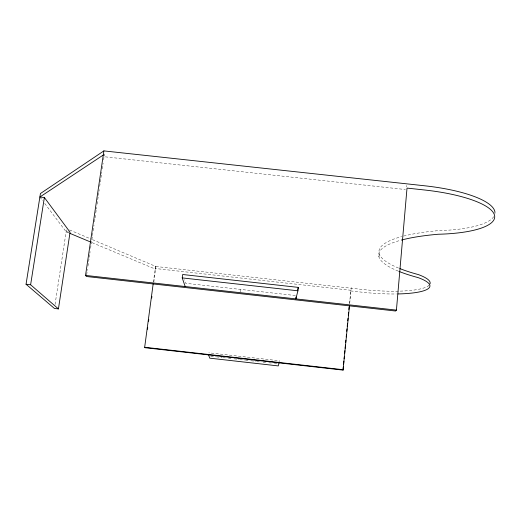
<?xml version="1.0" encoding="UTF-8"?>
<svg xmlns="http://www.w3.org/2000/svg" width="521" height="521" viewBox="0 0 521 521"><rect width="100%" height="100%" fill="white"/><g stroke="black" fill="none" stroke-linecap="round" stroke-linejoin="round"><path stroke-width="0.39" stroke-dasharray="2.6 1.95" d="M406.419 186.844L406.536 185.463M378.969 256.944L379.262 253.707M349.389 303.847L350.978 290.282L155.225 268.497L155.551 269.207L91.468 242.382M349.747 303.124L351.239 287.54M240.513 292.06L240.819 289.448M153.395 282.161L155.59 265.775M153.832 282.024L155.916 266.491L90.42 238.781M86.668 274.893L87.502 269.266M87.971 266.049L89.156 258.012M89.273 257.205L89.749 253.994M89.866 253.186L90.1 251.578M90.576 248.367L91.761 240.324M91.878 239.523L92.347 236.306M92.471 235.499L93.057 231.48M93.174 230.679L94.008 225.052M94.477 221.835L94.952 218.618M95.069 217.817L95.662 213.792M95.779 212.991L96.255 209.774M96.372 208.973L96.606 207.365M97.082 204.147L98.267 196.111M98.384 195.303L98.853 192.086M98.977 191.285L99.211 189.677M99.68 186.459L100.866 178.423M100.983 177.615L101.458 174.405M101.575 173.597L101.81 171.989M102.285 168.778L103.112 163.145M103.588 159.934L104.063 156.717L405.371 189.527M104.161 156.033L104.46 153.982M55.057 304.466L66.48 229.474M278.696 363.091L279.302 360.76L208.862 352.802M44.741 203.444L66.134 231.773L70.061 232.21M155.916 266.491L362.206 289.442A60.996 12.393 5.2 0 0 429.213 285.098M350.626 290.92L361.952 292.177A61.029 12.23 5.2 0 0 396.338 293.968M295.368 295.531L185.606 283.287L184.388 279.627M210.777 356.208L215.616 356.755M216.423 356.846L222.063 357.484M222.871 357.575L225.287 357.849M228.517 358.214L230.933 358.487M234.157 358.852L238.996 359.399M239.803 359.49L244.636 360.037M245.443 360.128L250.282 360.675M251.083 360.766L255.922 361.313M256.729 361.405L259.953 361.769M263.177 362.134L265.599 362.408M268.823 362.772L271.239 363.046M274.463 363.411L278.494 363.866M66.134 231.773L69.111 233.024M69.573 229.969L89.671 238.468M39.883 197.01L42.8 200.872M398.265 271.128A127.801 28.29 3.3 0 1 400.564 240.292M493.726 216.664A83.041 22.631 4.1 0 1 438.558 230.621A127.723 28.668 3.2 0 0 402.473 236.365M494.95 212.249A83.041 22.631 4.1 0 1 494.904 213.747M398.532 268.055A127.723 28.668 3.2 0 1 401.665 236.58"/><path stroke-width="0.78" d="M494.95 212.249A83.041 22.631 4.1 0 0 425.038 185.828L103.887 150.895L85.542 275.42L86.434 276.501L395.621 311.024L396.422 310.119L407.018 188.088L424.693 190.009A83.106 22.338 4.1 0 1 494.409 214.867A83.106 22.338 4.1 0 1 438.265 234.248A127.801 28.29 3.3 0 0 401.359 240.077M153.181 283.769L144.669 347.266L145.033 347.709L343.033 370.105L343.339 366.875M343.573 364.453L343.886 361.216M344.114 358.793L344.348 356.371M344.661 353.134L344.889 350.711M345.123 348.288L345.436 345.058M345.664 342.636L345.898 340.206M346.211 336.976L346.445 334.554M346.752 331.323L346.986 328.894M347.22 326.472L347.527 323.241M347.761 320.819L347.995 318.39M348.302 315.159L348.536 312.737M348.849 309.507L349.077 307.077M343.033 370.105L349.513 305.534M296.032 296.931L295.824 298.891L297.94 290.803L298.305 287.39L182.676 274.508L182.233 277.908L185.189 286.543M147.502 329.285L147.717 327.683M148.576 321.275L148.791 319.673M151.689 298.045L151.904 296.442M103.887 150.895L40.436 193.525L26.05 284.251L54.444 308.458L58.43 308.907L70.061 232.21L44.37 197.505L39.883 197.01L103.282 155.017M58.43 308.907L30.615 284.766L44.37 197.505M297.725 289.63L298.305 287.39M279.067 362.87L278.273 365.918L209.722 358.161L208.608 354.899M182.233 277.908L297.94 290.803M85.542 275.42L396.422 310.119M26.05 284.251L30.615 284.766M144.669 347.266L343.359 369.734M69.86 233.336L90.719 242.07M398.917 271.389A127.801 28.29 3.3 0 0 417.321 277.393L418.402 277.719A61.029 12.23 5.2 0 1 397.927 293.942M399.848 268.582A127.723 28.668 3.2 0 0 417.568 274.372L418.65 274.697A60.996 12.393 5.2 0 1 430.007 283.867"/></g></svg>
